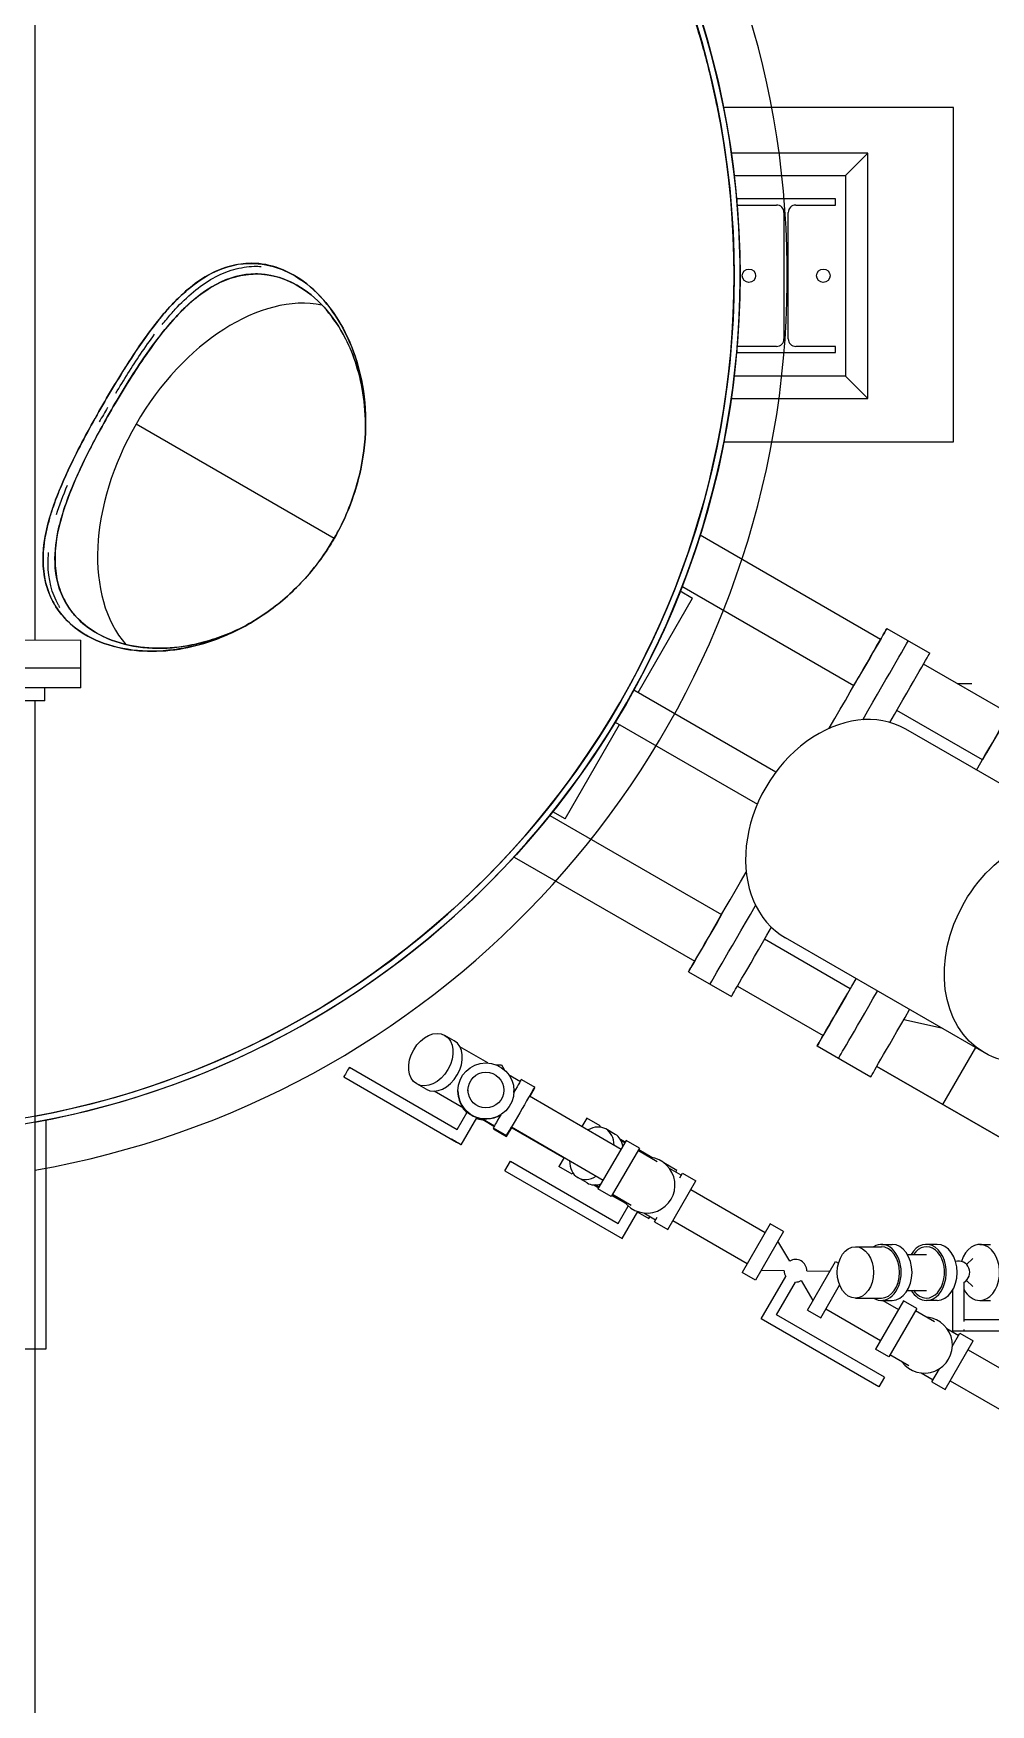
# Model space of a CAD drawing. Header units: metres. Extents: x 0 to 63075, y 0 to 44550.
# Drawn here: x 52426 to 52619.3, y 37484 to 37821.6 of the extents above; entities that cross this region are included whole.
import ezdxf

# ---------------------------------------------------------------- set-up
doc = ezdxf.new("R2010")
doc.units = ezdxf.units.M
doc.header["$LTSCALE"] = 75
for name, color, linetype in [('GSB', 7, 'Continuous'), ('ML6', 1, 'Continuous'), ('SDM', 7, 'Continuous'), ('SL1', 8, 'Continuous')]:
    doc.layers.add(name, color=color, linetype=linetype)
doc.styles.add('ROMANS', font='ROMANS.SHX')
doc.dimstyles.new('75___1-75', dxfattribs={"dimscale": 75, "dimtxt": 2.5, "dimasz": 2, "dimexe": 1.5, "dimexo": 1, "dimgap": 0.5, "dimtad": 1, "dimdec": 0, "dimzin": 12, "dimtxsty": 'ROMANS', "dimcen": 0, "dimclrd": 256, "dimclre": 256, "dimclrt": 3, "dimazin": 3, "dimtfac": 1, "dimtdec": 0, "dimtmove": 0, "dimatfit": 0, "dimfxl": 1, "dimlwd": -1, "dimlwe": -1, "dimarcsym": 0})

# ---------------------------------------------------------------- blocks, each defined once
blk = doc.blocks.new('A$C6bae614f')
at = {"layer": 'SL1'}
for p, q in [((363279.6, 28288.2), (363279.5, 25863.1)), ((364514.8, 26579.6), (364205.5, 26579.6)), ((364514.8, 26129.6), (364514.8, 26579.6)), ((364399.7, 26518.2), (364216, 26518.2)), ((364369.7, 26488.2), (364399.7, 26518.2)), ((364399.7, 26188.2), (364399.7, 26518.2)), ((364219.9, 26488.2), (364369.7, 26488.2)), ((364369.7, 26488.2), (364369.7, 26218.2)), ((364223.2, 26456.7), (364223.2, 26448.3)), ((364356.2, 26456.7), (364223.2, 26456.7)), ((364223.2, 26448.3), (364276.7, 26448.3)), ((364302.7, 26448.3), (364356.2, 26448.3)), ((364356.2, 26448.3), (364356.2, 26456.7)), ((364286.8, 26438.2), (364286.8, 26268.2)), ((364292.6, 26268.2), (364292.6, 26438.2)), ((363631.9, 26351.3), (363628, 26353.6)), ((363632.6, 26340), (363636, 26338)), ((364223.2, 26258.1), (364223.2, 26249.7)), ((364276.7, 26258.1), (364223.2, 26258.1)), ((364223.2, 26249.7), (364356.2, 26249.7)), ((364356.2, 26258.1), (364302.7, 26258.1)), ((364356.2, 26249.7), (364356.2, 26258.1)), ((364369.7, 26218.2), (364219.9, 26218.2)), ((364369.7, 26218.2), (364399.7, 26188.2)), ((364216, 26188.2), (364399.7, 26188.2)), ((363682, 25999.8), (363415.6, 26153.6)), ((364206, 26129.6), (364514.8, 26129.6)), ((364416.7, 25863.9), (364173.9, 26004.1)), ((364147.3, 25929.1), (364163.9, 25919.6)), ((364380.7, 25801.6), (364149.6, 25935.1)), ((364090.6, 25792.7), (364163.9, 25919.6)), ((364425.2, 25878.6), (364482.8, 25845.4)), ((362998.5, 25863.2), (363341.4, 25863.1)), ((363341.4, 25798.8), (363341.4, 25863.1)), ((363350.8, 25868.4), (363348.5, 25869.7)), ((363362.7, 25872.5), (363364.8, 25871.3)), ((362998.5, 25825.7), (363341.4, 25825.7)), ((364589.6, 25764.1), (364474.4, 25830.6)), ((363341.4, 25798.8), (362998.5, 25798.8)), ((363293, 25781.3), (363293, 25798.8)), ((364084.9, 25796), (364276, 25685.6)), ((364519.5, 25804.6), (364539.5, 25804.6)), ((363293, 25781.3), (363046.9, 25781.3)), ((363279.5, 25781.3), (363279.4, 23433.3)), ((364553.6, 25701.8), (364438.4, 25768.3)), ((363992.4, 25622.5), (364065.6, 25749.4)), ((364059.9, 25752.7), (364251, 25642.3)), ((364718, 25588.7), (364450.7, 25743)), ((363992.4, 25622.5), (363975.8, 25632.1)), ((363971.8, 25627.1), (364202.9, 25493.7)), ((363923.8, 25571.1), (364166.7, 25430.9)), ((364375.8, 25393.9), (364260.6, 25460.4)), ((364555.9, 25308.1), (364288.7, 25462.4)), ((364158.5, 25416.7), (364216.1, 25383.4)), ((364224.3, 25397.6), (364339.5, 25331.1)), ((364498.7, 25341.1), (364448, 25352.2)), ((363843.4, 25323.9), (363830.8, 25331.2)), ((364331.3, 25316.9), (364403.5, 25275.2)), ((363888.7, 25294.1), (363851.1, 25315.8)), ((364500.4, 25238.2), (364544.6, 25314.7)), ((363694.9, 25275.2), (363846.4, 25187.7)), ((363702.4, 25288.2), (363847.5, 25204.4)), ((363900, 25291.5), (363906.8, 25291.5)), ((363906.8, 25291.5), (363910.5, 25285.1)), ((363916.5, 25278.5), (363932.3, 25269.3)), ((363933.9, 25272), (363951.7, 25261.6)), ((364411.7, 25289.5), (364630.3, 25163.2)), ((364630.3, 25163.2), (364411.7, 25289.4)), ((363805.6, 25258.6), (363793, 25266)), ((363855.7, 25233.3), (363816.5, 25256)), ((363848.2, 25256.4), (363848.2, 25256.4)), ((363848.2, 25256.3), (363848.2, 25256.3)), ((363848.2, 25256.2), (363848.2, 25256.2)), ((363848.2, 25256.1), (363848.2, 25256)), ((363848.2, 25255.9), (363848.2, 25255.9)), ((363861.8, 25257.6), (363861.8, 25256.4)), ((363910.1, 25257.6), (363910.1, 25256.4)), ((363923.7, 25256.4), (363923.7, 25256.4)), ((363944.8, 25249.9), (364067.9, 25178)), ((363945.4, 25249.6), (363951.7, 25260.4)), ((363951.2, 25260.7), (363951.7, 25260.4)), ((363847.5, 25204.4), (363861, 25227.9)), ((363860.5, 25227), (363860, 25227.9)), ((363860.5, 25227), (363860, 25227.9)), ((363294.8, 24909.6), (363294.8, 25217.3)), ((363852.9, 25183.9), (363874, 25220.4)), ((363875.3, 25219.1), (363873.3, 25219.1)), ((363875.2, 25219.1), (363873.3, 25219.1)), ((363881.5, 25219), (363897.4, 25209.7)), ((363896.8, 25208.7), (363881.8, 25217.4)), ((363895.8, 25206.9), (363913.6, 25196.5)), ((363896.1, 25205.4), (363896.7, 25206.4)), ((363896.1, 25205.4), (363913.9, 25195.1)), ((363913.9, 25195.1), (363921.3, 25207.8)), ((363920.5, 25208.2), (364043.6, 25136.3)), ((363920.7, 25206.9), (363990.8, 25166.5)), ((364021.7, 25220), (364015.2, 25208.8)), ((364039.6, 25209.7), (364021.7, 25220)), ((364039.6, 25209.7), (364038.5, 25207.8)), ((364059.9, 25198), (364047.2, 25205.3)), ((364074.8, 25189.7), (364036.7, 25124.6)), ((364073.5, 25187.6), (364066.5, 25191.7)), ((364073, 25186.7), (364067.5, 25189.9)), ((364092.6, 25179.3), (364074.8, 25189.7)), ((363911.4, 25148.9), (363918.9, 25161.9)), ((363918.9, 25161.9), (364064, 25078.2)), ((363991.1, 25167), (363984, 25154.7)), ((364092.6, 25179.3), (364054.5, 25114.2)), ((364091, 25176.5), (364116.4, 25161.7)), ((364109.3, 25166.9), (364091.4, 25177.3)), ((364124.9, 25160.1), (364125.1, 25160.3)), ((364125.1, 25160.3), (364142.9, 25150)), ((363911.4, 25148.9), (364069.4, 25057.7)), ((364001.8, 25144.4), (363984, 25154.7)), ((364002.9, 25146.2), (364001.8, 25144.4)), ((364022.1, 25132.6), (364009.5, 25139.9)), ((364148.7, 25143), (364132.8, 25152.2)), ((364141.3, 25147.3), (364142.9, 25150)), ((364146.8, 25139.6), (364150.3, 25145.8)), ((364150.3, 25145.8), (364168.2, 25135.4)), ((364030.9, 25130.1), (364037.7, 25126.2)), ((364038.2, 25127.1), (364033, 25130)), ((364054.5, 25114.2), (364036.7, 25124.6)), ((364055.5, 25115.9), (364073.8, 25105.3)), ((364072.1, 25107.5), (364056, 25116.7)), ((364081.5, 25102.1), (364056.1, 25116.9)), ((364130.4, 25070.1), (364168.2, 25135.4)), ((364161.4, 25123.7), (364261.5, 25065.9)), ((364064, 25078.2), (364077.5, 25101.6)), ((364069.4, 25057.7), (364090.5, 25094.1)), ((364090.1, 25093.4), (364105.2, 25084.7)), ((364098.3, 25092.3), (364114.2, 25083.2)), ((364105.2, 25084.7), (364106.8, 25087.4)), ((364112.6, 25080.4), (364116.1, 25086.5)), ((364112.6, 25080.4), (364130.4, 25070.1)), ((364137.2, 25081.9), (364237.4, 25024.1)), ((364268.3, 25077.6), (364230.6, 25012.3)), ((364286.2, 25067.3), (364268.3, 25077.6)), ((364286.2, 25067.3), (364248.4, 25002)), ((364294.5, 25027.6), (364278.7, 25054.5)), ((364382.8, 25046.8), (364417.7, 25046.8)), ((364417.7, 25050), (364432.3, 25050)), ((364492.9, 25050), (364478.3, 25050)), ((364550, 25050), (364564.6, 25050)), ((364318.4, 24961.6), (364356.1, 25026.9)), ((364356.1, 25026.9), (364360, 25024.7)), ((364452.8, 25036.4), (364478.3, 25036.4)), ((364532.4, 25022.9), (364540.8, 25031.1)), ((364248.4, 25002), (364230.6, 25012.3)), ((364287, 25014.6), (364255.9, 25014.9)), ((364256.3, 24949.8), (364289.1, 25006.7)), ((364317.5, 25014.3), (364348.6, 25014.1)), ((364532.4, 25001.6), (364540.8, 24993.4)), ((364276.7, 24955.3), (364302.1, 24999.2)), ((364310, 25001.3), (364325.8, 24974.5)), ((364336.2, 24951.3), (364361.6, 24995.2)), ((364452.8, 24988.1), (364478.3, 24988.1)), ((364513.9, 24933.3), (364513.9, 24989.1)), ((364528.9, 24946.1), (364528.9, 24999)), ((364318.4, 24961.6), (364336.2, 24951.3)), ((364343, 24963.1), (364416.5, 24920.6)), ((364382.8, 24977.7), (364417.7, 24977.7)), ((364447.5, 24974.2), (364409.7, 24908.8)), ((364417.7, 24974.5), (364432.3, 24974.5)), ((364419.7, 24974.5), (364440.7, 24962.4)), ((364465.3, 24963.9), (364427.6, 24898.5)), ((364465.3, 24963.9), (364447.5, 24974.2)), ((364463.7, 24961.1), (364489.2, 24946.4)), ((364492.9, 24974.5), (364478.3, 24974.5)), ((364550, 24974.5), (364564.6, 24974.5)), ((364414.3, 24858.5), (364256.3, 24949.8)), ((364421.8, 24871.5), (364276.7, 24955.3)), ((364505.8, 24936.8), (364521.7, 24927.6)), ((364635.6, 24948.3), (364528.9, 24948.3)), ((364528.9, 24933.3), (364528.9, 24935.5)), ((364503.4, 24854.7), (364541.2, 24920.1)), ((364513.1, 24912.8), (364523.3, 24930.4)), ((364642.5, 24933.3), (364513.9, 24933.3)), ((364523.3, 24930.4), (364541.2, 24920.1)), ((362844.8, 24909.6), (363294.8, 24909.6)), ((364427.6, 24898.5), (364409.7, 24908.8)), ((364454.6, 24886.6), (364429.2, 24901.3)), ((364534.4, 24908.3), (364624.9, 24856.1)), ((364421.8, 24871.5), (364414.3, 24858.5)), ((364471.3, 24877), (364487.2, 24867.8)), ((364485.6, 24865.1), (364495.7, 24882.7)), ((364485.6, 24865.1), (364503.4, 24854.7)), ((364510.2, 24866.5), (364600.7, 24814.3))]:
    blk.add_line(p, q, dxfattribs=at)
for centre, radius in [((363069.8, 26353.3), 1158), ((363069.8, 26353.3), 1150), ((364239.7, 26353.2), 9), ((364339.7, 26353.2), 9), ((363886, 25256.4), 37.7), ((363886, 25257.6), 24.1)]:
    blk.add_circle(centre, radius, dxfattribs=at)
for centre, radius, start, end in [((363069.8, 26353.3), 1150, 280.505, 79.4912), ((363069.8, 26353.3), 1221.5, 279.8836, 67.2925), ((363069.8, 26353.3), 1158, 280.4316, 69.3681), ((364276.7, 26438.2), 10.1, 359.9981, 89.9981), ((364302.7, 26438.2), 10.1, 89.9981, 179.9981), ((364276.7, 26268.2), 10.1, 269.9981, 359.9981), ((364302.7, 26268.2), 10.1, 179.9981, 269.9981), ((364635.5, 25448), 1453.7, 149.9548, 150.8304), ((363395.1, 25954), 94.8, 207.6842, 209.7562), ((363886, 25256.3), 37.7, 179.9327, 263.512), ((363886, 25256.4), 37.7, 179.9981, 302.2455), ((363886, 25256.3), 37.7, 179.9981, 263.5982), ((363886, 25256.2), 37.7, 179.9149, 263.9502), ((363886, 25256.2), 37.7, 179.9981, 264.0348), ((363886, 25256.1), 37.7, 179.9192, 228.4887), ((363886, 25255.9), 37.7, 179.8852, 228.3529), ((363886, 25256), 37.7, 179.9981, 228.4681), ((363886, 25255.9), 37.7, 179.9981, 228.3323), ((363886, 25256.4), 37.7, 357.1445, 359.9981), ((363886, 25254.9), 37.7, 213.6521, 227.5095), ((363886, 25254.9), 37.7, 213.7311, 227.4087), ((363886, 25255.2), 37.7, 214.742, 226.6339), ((363886, 25255.3), 37.7, 214.8431, 226.547), ((363886, 25255.3), 37.7, 214.9301, 227.9), ((363886, 25255.3), 37.7, 215.0319, 227.9254), ((363886, 25255.4), 37.7, 215.2183, 227.9716), ((363886, 25255.4), 37.7, 215.3019, 227.9922), ((363886, 25255.5), 37.7, 215.7086, 228.0915), ((363886, 25255.5), 37.7, 215.6237, 228.0709), ((363886, 25255.7), 37.7, 216.218, 228.2137), ((363886, 25255.7), 37.7, 216.1313, 228.1931), ((363886, 25255.4), 37.7, 250.9314, 266.3035), ((363886, 25255.3), 37.7, 250.8395, 266.6491), ((363886, 25255.3), 37.7, 250.8648, 266.5544), ((363886, 25255.4), 37.7, 250.9108, 266.3812), ((363886, 25255.5), 37.7, 251.0098, 266.0051), ((363886, 25255.5), 37.7, 251.0304, 265.9264), ((363886, 25255.9), 37.7, 251.2706, 264.9902), ((363886, 25255.7), 37.7, 251.1316, 265.5354), ((363886, 25255.7), 37.7, 251.1522, 265.4554), ((363886, 25256), 37.7, 251.4063, 264.4469), ((363886, 25256.1), 37.7, 251.4269, 264.3636), ((363886, 25255.9), 37.7, 251.2911, 264.9085), ((363886, 25254.9), 37.7, 251.5133, 267.7675), ((363886, 25254.9), 37.7, 251.4181, 267.8416), ((363886, 25255.2), 37.7, 253.2758, 266.8241), ((363886, 25255.3), 37.7, 253.4492, 266.73), ((364102.5, 25129.8), 37.7, 216.0181, 83.3718), ((364302.3, 25014.5), 15.2, 359.5208, 120.4754), ((364521.4, 25012.3), 15.2, 299.4573, 105.1683), ((364302.3, 25014.5), 15.2, 179.5208, 210.539), ((364302.3, 25014.5), 15.2, 269.4573, 300.4755), ((364475.5, 24914.5), 37.7, 216.3213, 83.675)]:
    blk.add_arc(centre, radius, start, end, dxfattribs=at)
for centre, major_axis, ratio, start_param, end_param in [((363565.8, 26066.9), (-135, -233.7), 0.642776, 3.356935, 4.712389), ((363565.8, 26066.9), (135, 233.7), 0.642776, 0.215342, 1.570796), ((363565.8, 26066.9), (-135, -233.7), 0.642776, 4.712389, 6.067843), ((364291.8, 25647.7), (133.4, 231), 0.000274, 5.144676, 7.124254), ((364320.6, 25631), (133.4, 231), 0.000274, 5.283516, 6.283185), ((364349.5, 25614.4), (133.4, 231), 0.000274, 5.351651, 6.283185), ((364464.7, 25547.8), (133.4, 231), 0.000082, 5.365203, 7.124254), ((364369.7, 25602.7), (81, 140.3), 0.765953, 0, 3.141593), ((364291.8, 25647.7), (-133.4, -231), 0.000274, 5.442117, 7.421695), ((364320.6, 25631), (-133.4, -231), 0.000274, 6.283185, 7.282854), ((364349.5, 25614.4), (-133.4, -231), 0.000274, 0, 0.931534), ((364464.7, 25547.8), (-133.4, -231), 0.000082, 5.442117, 7.201168), ((364493.5, 25531.2), (-133.4, -231), 0.000082, 6.283185, 7.201168), ((364493.5, 25531.2), (-133.4, -231), 0.000082, 0, 0.917983), ((364536.8, 25506.2), (-133.4, -231), 0.000082, 0, 0.917983), ((363824.5, 25291.3), (18.9, 32.6), 0.706651, 3.141593, 6.283185), ((363698.6, 25281.7), (-3.75, -6.5), 0.000644, 3.141593, 6.28207), ((363914.8, 25239.5), (19, 32.6), 0.00065, 0, 1.090026), ((363932.7, 25229.1), (-19, -32.6), 0.00065, 2.264943, 6.282074), ((363914.8, 25239.5), (-19, -32.6), 0.00065, 5.190936, 6.282074), ((363932.7, 25229.1), (-19, -32.6), 0.00065, 6.282074, 7.159833), ((364028.4, 25172.6), (18.9, 32.7), 0.707107, 5.418521, 7.140366), ((364041, 25165.3), (18.9, 32.7), 0.707107, 5.591112, 6.283185), ((364028.4, 25172.6), (-18.9, -32.7), 0.707107, 5.387284, 7.171604), ((364041, 25165.3), (-18.9, -32.7), 0.707107, 0, 0.677106), ((364417.7, 25012.3), (0, 37.7), 0.707107, 4.712389, 6.696424), ((364417.7, 25012.3), (0, 34.5), 0.707107, 4.712389, 6.283185), ((364432.3, 25012.3), (0, 37.7), 0.707107, 4.712389, 6.283185), ((364478.3, 25012.3), (0, 37.7), 0.707107, 3.141593, 7.159834), ((364478.3, 25012.3), (0, 34.5), 0.707107, 3.141593, 7.080641), ((364492.9, 25012.3), (0, 37.7), 0.707107, 3.141593, 6.283185), ((364550, 25012.3), (0, -37.7), 0.707107, 0, 4.311522), ((364417.7, 25012.3), (0, -37.7), 0.707107, 5.869946, 7.853982), ((364417.7, 25012.3), (0, -34.5), 0.707107, 0, 1.570796), ((364432.3, 25012.3), (0, -37.7), 0.707107, 0, 1.570796), ((364478.3, 25012.3), (0, -37.7), 0.707107, 5.406537, 6.283185), ((364478.3, 25012.3), (0, -34.5), 0.707107, 5.485729, 6.283185), ((364550, 25012.3), (0, -37.7), 0.707107, 5.373764, 6.283185)]:
    blk.add_ellipse(centre, major_axis=major_axis, ratio=ratio, start_param=start_param, end_param=end_param, dxfattribs=at)
for centre, major_axis, ratio in [((364636.9, 25448.4), (81, 140.3), 0.765953), ((363811.9, 25298.6), (18.9, 32.6), 0.706651), ((363846.4, 25187.7), (-6.5, 3.75), 0.001115), ((364382.8, 25012.3), (0, 34.5), 0.707107)]:
    blk.add_ellipse(centre, major_axis=major_axis, ratio=ratio, dxfattribs=at)
for points, knots in [([(364200, 26565.7), (364200.1, 26565.4), (364199.7, 26567.2), (364199.2, 26569.8), (364199.2, 26570.2), (364199.1, 26570.5), (364199, 26571), (364198.2, 26575.3), (364196.6, 26582.9), (364195.2, 26589.8), (364191.3, 26608.7), (364185.9, 26631.7), (364179.7, 26654.4), (364176, 26668.1), (364172, 26681.6), (364168.1, 26694.2), (364152.3, 26746.1), (364130.5, 26801.6), (364104.8, 26854.6), (364102.7, 26859), (364100.5, 26863.3), (364098.4, 26867.7)], [0, 0, 0, 0, 0.0091916, 0.0091916, 0.0091916, 0.0105047, 0.0105047, 0.0105047, 0.0241174, 0.0241174, 0.0241174, 0.0615775, 0.0615775, 0.0615775, 0.0840535, 0.0840535, 0.0840535, 0.176383, 0.176383, 0.176383, 0.1839698, 0.1839698, 0.1839698, 0.1839698]), ([(363566.6, 26369.8), (363591.2, 26371), (363617, 26362.5), (363640.1, 26345.8), (363653.3, 26336.3), (363665.6, 26324.1), (363676.4, 26309.8), (363687.2, 26295.5), (363696.4, 26279.1), (363703.7, 26261.8), (363705.6, 26257.5), (363707.3, 26253.1), (363708.9, 26248.6), (363718.5, 26221.6), (363724, 26190.6), (363724.3, 26158.3), (363724.5, 26136.8), (363722.3, 26114.7), (363717.7, 26092.9), (363713, 26071.1), (363706, 26049.7), (363697, 26029.4), (363692.6, 26019.3), (363687.6, 26009.5), (363682.1, 26000), (363668.3, 25976.1), (363651, 25953.5), (363631.3, 25933.8), (363615.5, 25918), (363598, 25904), (363579.7, 25892.3), (363561.4, 25880.5), (363542.1, 25871.1), (363522.9, 25864), (363508.5, 25858.7), (363494.1, 25854.8), (363480, 25852.1), (363447.3, 25845.8), (363413.9, 25846.8), (363385, 25854.7), (363368.4, 25859.2), (363353.4, 25866), (363340.6, 25874.6), (363331, 25881.1), (363322.7, 25888.7), (363315.7, 25897), (363311.1, 25902.6), (363307.2, 25908.6), (363303.8, 25914.8), (363295.2, 25930.5), (363290.6, 25949.6), (363290.5, 25970.4), (363290.4, 25986), (363292.9, 26002.4), (363297.1, 26018.8), (363298.5, 26024.3), (363300, 26029.8), (363301.7, 26035.2), (363308.4, 26056.4), (363318.7, 26080.5), (363330.9, 26105.3), (363337, 26117.7), (363343.6, 26130.3), (363350.3, 26142.8), (363357.1, 26155.3), (363364, 26167.6), (363370.8, 26179.5), (363384.5, 26203.1), (363399.6, 26228.2), (363415, 26251.1), (363426.6, 26268.3), (363438.3, 26284.4), (363449.8, 26298.3), (363453.7, 26302.9), (363457.5, 26307.3), (363461.2, 26311.4), (363476.5, 26328.3), (363493.7, 26343.2), (363511.7, 26353.5), (363520.7, 26358.6), (363530, 26362.6), (363539.2, 26365.3), (363548.4, 26368), (363557.6, 26369.5), (363566.6, 26369.8)], [0, 0, 0, 0, 114.99792, 114.99792, 114.99792, 180.711017, 180.711017, 180.711017, 246.424114, 246.424114, 246.424114, 262.852389, 262.852389, 262.852389, 361.337398, 361.337398, 361.337398, 426.994071, 426.994071, 426.994071, 492.650744, 492.650744, 492.650744, 525.479081, 525.479081, 525.479081, 607.549922, 607.549922, 607.549922, 673.206595, 673.206595, 673.206595, 738.863268, 738.863268, 738.863268, 788.105773, 788.105773, 788.105773, 903.103693, 903.103693, 903.103693, 968.81679, 968.81679, 968.81679, 1018.101613, 1018.101613, 1018.101613, 1050.958162, 1050.958162, 1050.958162, 1134.287986, 1134.287986, 1134.287986, 1196.785355, 1196.785355, 1196.785355, 1217.617811, 1217.617811, 1217.617811, 1299.60266, 1299.60266, 1299.60266, 1340.595085, 1340.595085, 1340.595085, 1381.58751, 1381.58751, 1381.58751, 1463.57236, 1463.57236, 1463.57236, 1525.060997, 1525.060997, 1525.060997, 1545.557209, 1545.557209, 1545.557209, 1628.887034, 1628.887034, 1628.887034, 1670.551946, 1670.551946, 1670.551946, 1712.216858, 1712.216858, 1712.216858, 1712.216858]), ([(363566.6, 26369.8), (363548.6, 26369.4), (363529.7, 26363.8), (363511.7, 26353.5), (363498.2, 26345.8), (363485.2, 26335.4), (363473.1, 26323.6), (363469, 26319.7), (363465.1, 26315.6), (363461.2, 26311.4), (363446.1, 26295), (363430.5, 26274.1), (363415.1, 26251.1), (363407.4, 26239.6), (363399.7, 26227.6), (363392.3, 26215.5), (363384.9, 26203.5), (363377.7, 26191.3), (363370.8, 26179.4), (363357.2, 26155.7), (363343, 26130.1), (363330.8, 26105.3), (363321.7, 26086.7), (363313.7, 26068.5), (363307.4, 26051.6), (363305.3, 26046), (363303.4, 26040.5), (363301.7, 26035.2), (363294.7, 26013.5), (363290.4, 25991.2), (363290.5, 25970.4), (363290.6, 25960), (363291.8, 25950.1), (363294, 25940.7), (363296.3, 25931.4), (363299.7, 25922.7), (363303.8, 25914.8), (363313.6, 25896.1), (363329.8, 25880), (363350.6, 25868.4), (363364.5, 25860.7), (363380.4, 25855.1), (363397.6, 25851.7), (363414.8, 25848.4), (363433.3, 25847.4), (363452, 25848.6), (363461.3, 25849.3), (363470.7, 25850.5), (363480.1, 25852.2), (363512.8, 25858), (363547.6, 25871.7), (363579.7, 25892.3), (363598.1, 25904), (363615.5, 25918), (363631.3, 25933.8), (363647.1, 25949.6), (363661.2, 25967.2), (363673.3, 25985.7), (363676.3, 25990.3), (363679.2, 25994.9), (363681.9, 25999.7), (363698.5, 26028.2), (363710.8, 26060.2), (363717.7, 26092.9), (363722.3, 26114.7), (363724.4, 26136.8), (363724.3, 26158.3), (363724.1, 26179.9), (363721.5, 26200.8), (363717, 26220.3), (363714.7, 26230.1), (363712, 26239.5), (363708.9, 26248.5), (363698, 26280), (363680.4, 26308.5), (363659.2, 26329.6), (363647, 26341.6), (363633.6, 26351.3), (363619.7, 26358), (363609.3, 26363.1), (363598.6, 26366.5), (363587.9, 26368.3), (363580.7, 26369.5), (363573.6, 26370), (363566.6, 26369.8)], [-1712.216858, -1712.216858, -1712.216858, -1712.216858, -1628.887034, -1628.887034, -1628.887034, -1566.389665, -1566.389665, -1566.389665, -1545.557209, -1545.557209, -1545.557209, -1463.57236, -1463.57236, -1463.57236, -1422.579935, -1422.579935, -1422.579935, -1381.58751, -1381.58751, -1381.58751, -1299.60266, -1299.60266, -1299.60266, -1238.114023, -1238.114023, -1238.114023, -1217.617811, -1217.617811, -1217.617811, -1134.287986, -1134.287986, -1134.287986, -1092.623074, -1092.623074, -1092.623074, -1050.958162, -1050.958162, -1050.958162, -952.388516, -952.388516, -952.388516, -886.675419, -886.675419, -886.675419, -820.962322, -820.962322, -820.962322, -788.105773, -788.105773, -788.105773, -673.206595, -673.206595, -673.206595, -607.549922, -607.549922, -607.549922, -541.893249, -541.893249, -541.893249, -525.479081, -525.479081, -525.479081, -426.994071, -426.994071, -426.994071, -361.337398, -361.337398, -361.337398, -295.680725, -295.680725, -295.680725, -262.852389, -262.852389, -262.852389, -147.854469, -147.854469, -147.854469, -82.141371, -82.141371, -82.141371, -32.856549, -32.856549, -32.856549, 0, 0, 0, 0]), ([(363724.1, 26147.2), (363724.4, 26163.9), (363723.1, 26180.2), (363720.6, 26195.8), (363718.2, 26210.3), (363714.8, 26224.1), (363710.5, 26237.1), (363700.4, 26267.3), (363684.1, 26294.7), (363664.2, 26315.2), (363652.8, 26326.9), (363640.2, 26336.3), (363627, 26343), (363617.2, 26348.1), (363607, 26351.6), (363596.8, 26353.6), (363590, 26354.9), (363583.2, 26355.5), (363576.4, 26355.6), (363559, 26355.7), (363540.4, 26350.8), (363522.5, 26341.1), (363509.1, 26333.9), (363496.1, 26324.1), (363484.1, 26312.8), (363480, 26309), (363476.1, 26305.1), (363472.3, 26301.1), (363457.2, 26285.4), (363441.5, 26265.1), (363426.1, 26242.7), (363418.5, 26231.5), (363410.9, 26219.8), (363403.6, 26208), (363396.2, 26196.2), (363389.1, 26184.3), (363382.4, 26172.7), (363369, 26149.5), (363355.3, 26124.4), (363343.6, 26099.9), (363334.9, 26081.6), (363327.3, 26063.7), (363321.4, 26047), (363319.5, 26041.4), (363317.7, 26036), (363316.1, 26030.8), (363309.7, 26009.4), (363306, 25987.5), (363306.7, 25967.3), (363307, 25957.1), (363308.4, 25947.4), (363310.9, 25938.4), (363313.3, 25929.3), (363316.8, 25920.9), (363321.2, 25913.3)], [-995.611887, -995.611887, -995.611887, -995.611887, -944.930301, -944.930301, -944.930301, -897.853972, -897.853972, -897.853972, -787.935959, -787.935959, -787.935959, -725.125667, -725.125667, -725.125667, -678.017947, -678.017947, -678.017947, -646.612801, -646.612801, -646.612801, -565.239605, -565.239605, -565.239605, -504.209708, -504.209708, -504.209708, -483.866409, -483.866409, -483.866409, -403.586405, -403.586405, -403.586405, -363.446403, -363.446403, -363.446403, -323.3064, -323.3064, -323.3064, -243.026396, -243.026396, -243.026396, -182.816393, -182.816393, -182.816393, -162.746392, -162.746392, -162.746392, -81.373196, -81.373196, -81.373196, -40.686598, -40.686598, -40.686598, 0, 0, 0, 0]), ([(363321.2, 25913.3), (363312.2, 25928.4), (363307.2, 25947), (363306.6, 25967.2), (363306.2, 25982.4), (363308.2, 25998.6), (363311.9, 26014.7), (363313.2, 26020.1), (363314.6, 26025.4), (363316.2, 26030.8), (363322.2, 26051.7), (363332, 26075.5), (363343.7, 26099.9), (363349.5, 26112.1), (363355.9, 26124.5), (363362.4, 26136.8), (363369, 26149.1), (363375.7, 26161.2), (363382.4, 26172.8), (363395.8, 26196), (363410.8, 26220.4), (363426.1, 26242.7), (363437.6, 26259.5), (363449.3, 26275), (363460.8, 26288.4), (363464.7, 26292.9), (363468.5, 26297.1), (363472.3, 26301.1), (363487.5, 26317.4), (363504.6, 26331.5), (363522.5, 26341.1), (363531.4, 26345.9), (363540.5, 26349.5), (363549.6, 26351.9), (363558.7, 26354.3), (363567.8, 26355.5), (363576.5, 26355.6), (363596.6, 26355.8), (363617.5, 26349.6), (363636.8, 26337.5), (363649.6, 26329.4), (363661.7, 26318.8), (363672.5, 26306), (363683.3, 26293.2), (363692.7, 26278.3), (363700.3, 26262.1), (363704.1, 26254), (363707.5, 26245.6), (363710.5, 26237), (363719.4, 26211), (363724.4, 26180.9), (363724.2, 26149.6)], [0, 0, 0, 0, 81.373196, 81.373196, 81.373196, 142.403093, 142.403093, 142.403093, 162.746392, 162.746392, 162.746392, 243.026396, 243.026396, 243.026396, 283.166398, 283.166398, 283.166398, 323.3064, 323.3064, 323.3064, 403.586405, 403.586405, 403.586405, 463.796408, 463.796408, 463.796408, 483.866409, 483.866409, 483.866409, 565.239605, 565.239605, 565.239605, 605.926203, 605.926203, 605.926203, 646.612801, 646.612801, 646.612801, 740.82824, 740.82824, 740.82824, 803.638533, 803.638533, 803.638533, 866.448825, 866.448825, 866.448825, 897.853972, 897.853972, 897.853972, 993.238554, 993.238554, 993.238554, 993.238554]), ([(363450.7, 26287.4), (363452.7, 26290), (363454.7, 26292.5), (363456.8, 26294.9), (363460.6, 26299.5), (363464.5, 26303.9), (363468.3, 26308.1), (363483.7, 26324.9), (363501, 26339.7), (363519.2, 26349.9), (363528.3, 26355), (363537.6, 26358.9), (363546.9, 26361.6), (363556.1, 26364.2), (363565.4, 26365.6), (363574.4, 26365.9), (363577.5, 26366), (363580.7, 26365.9), (363583.9, 26365.7)], [-1246.306923, -1246.306923, -1246.306923, -1246.306923, -1235.532468, -1235.532468, -1235.532468, -1214.955091, -1214.955091, -1214.955091, -1131.365218, -1131.365218, -1131.365218, -1089.570281, -1089.570281, -1089.570281, -1047.775344, -1047.775344, -1047.775344, -1032.972652, -1032.972652, -1032.972652, -1032.972652]), ([(363388.4, 26195), (363399, 26212.8), (363410.2, 26230.8), (363421.6, 26247.7), (363427.9, 26257), (363434.2, 26265.9), (363440.6, 26274.4)], [-1357.743544, -1357.743544, -1357.743544, -1357.743544, -1297.264598, -1297.264598, -1297.264598, -1264.026261, -1264.026261, -1264.026261, -1264.026261]), ([(363311.2, 25910), (363302.3, 25925.7), (363297.6, 25944.9), (363297.3, 25965.7), (363297.3, 25970.6), (363297.5, 25975.6), (363297.9, 25980.7)], [-1711.372864, -1711.372864, -1711.372864, -1711.372864, -1627.782991, -1627.782991, -1627.782991, -1608.062237, -1608.062237, -1608.062237, -1608.062237]), ([(363574.8, 25889.2), (363556.2, 25878.2), (363536.9, 25869.6), (363517.8, 25863.6), (363508.7, 25860.7), (363499.6, 25858.4), (363490.7, 25856.5), (363459.5, 25850.1), (363427.7, 25850.5), (363400, 25857.5), (363384.1, 25861.6), (363369.6, 25867.8), (363357.2, 25875.8), (363347.9, 25881.8), (363339.8, 25888.9), (363333, 25896.7), (363328.5, 25901.9), (363324.5, 25907.5), (363321.2, 25913.3)], [1302.947523, 1302.947523, 1302.947523, 1302.947523, 1368.61727, 1368.61727, 1368.61727, 1400.00149, 1400.00149, 1400.00149, 1509.919502, 1509.919502, 1509.919502, 1572.729794, 1572.729794, 1572.729794, 1619.837514, 1619.837514, 1619.837514, 1651.24266, 1651.24266, 1651.24266, 1651.24266]), ([(363321.2, 25913.3), (363332.5, 25892.7), (363352.3, 25875.8), (363377.3, 25865.1), (363391.6, 25859), (363407.7, 25854.9), (363424.6, 25853.1), (363441.6, 25851.3), (363459.5, 25851.7), (363477.3, 25854.2), (363481.7, 25854.8), (363486.1, 25855.6), (363490.6, 25856.4), (363517.4, 25861.8), (363545.6, 25872.3), (363572.3, 25887.7), (363572.8, 25888), (363573.2, 25888.3), (363573.7, 25888.5)], [-1651.24266, -1651.24266, -1651.24266, -1651.24266, -1541.324648, -1541.324648, -1541.324648, -1478.514355, -1478.514355, -1478.514355, -1415.704063, -1415.704063, -1415.704063, -1400.00149, -1400.00149, -1400.00149, -1305.84883, -1305.84883, -1305.84883, -1304.296694, -1304.296694, -1304.296694, -1304.296694])]:
    blk.add_open_spline(points, degree=3, knots=knots, dxfattribs=at)
blk.add_open_spline([(363308.5, 26031.8), (363312.4, 26044.3), (363317.5, 26057.7), (363323.5, 26071.6)], degree=3, dxfattribs=at)
blk = doc.blocks.new('zw$15D4')
at = {"layer": 'ML6', "xscale": 0.2502808837766805, "yscale": 0.2502808837766805, "zscale": 0.2502808837766805}
blk.add_blockref('A$C6bae614f', (-85544.74, -3177.34), dxfattribs=at)

msp = doc.modelspace()

# ---------------------------------------------------------------- block references
at = {"layer": 'GSB', "xscale": 0.6000000000000068, "yscale": 0.6000000000000068, "zscale": 0.6000000000000068}
msp.add_blockref('zw$15D4', (49200, 35721.63), dxfattribs=at)

# ---------------------------------------------------------------- leaders
at = {"layer": 'SDM'}
msp.add_leader([(51608.33, 37812.06), (59453.13, 42438.72), (62243.43, 42438.72)], dimstyle='75___1-75', override={"dimtad": 0}, dxfattribs=at)

doc.saveas('drawing.dxf')
